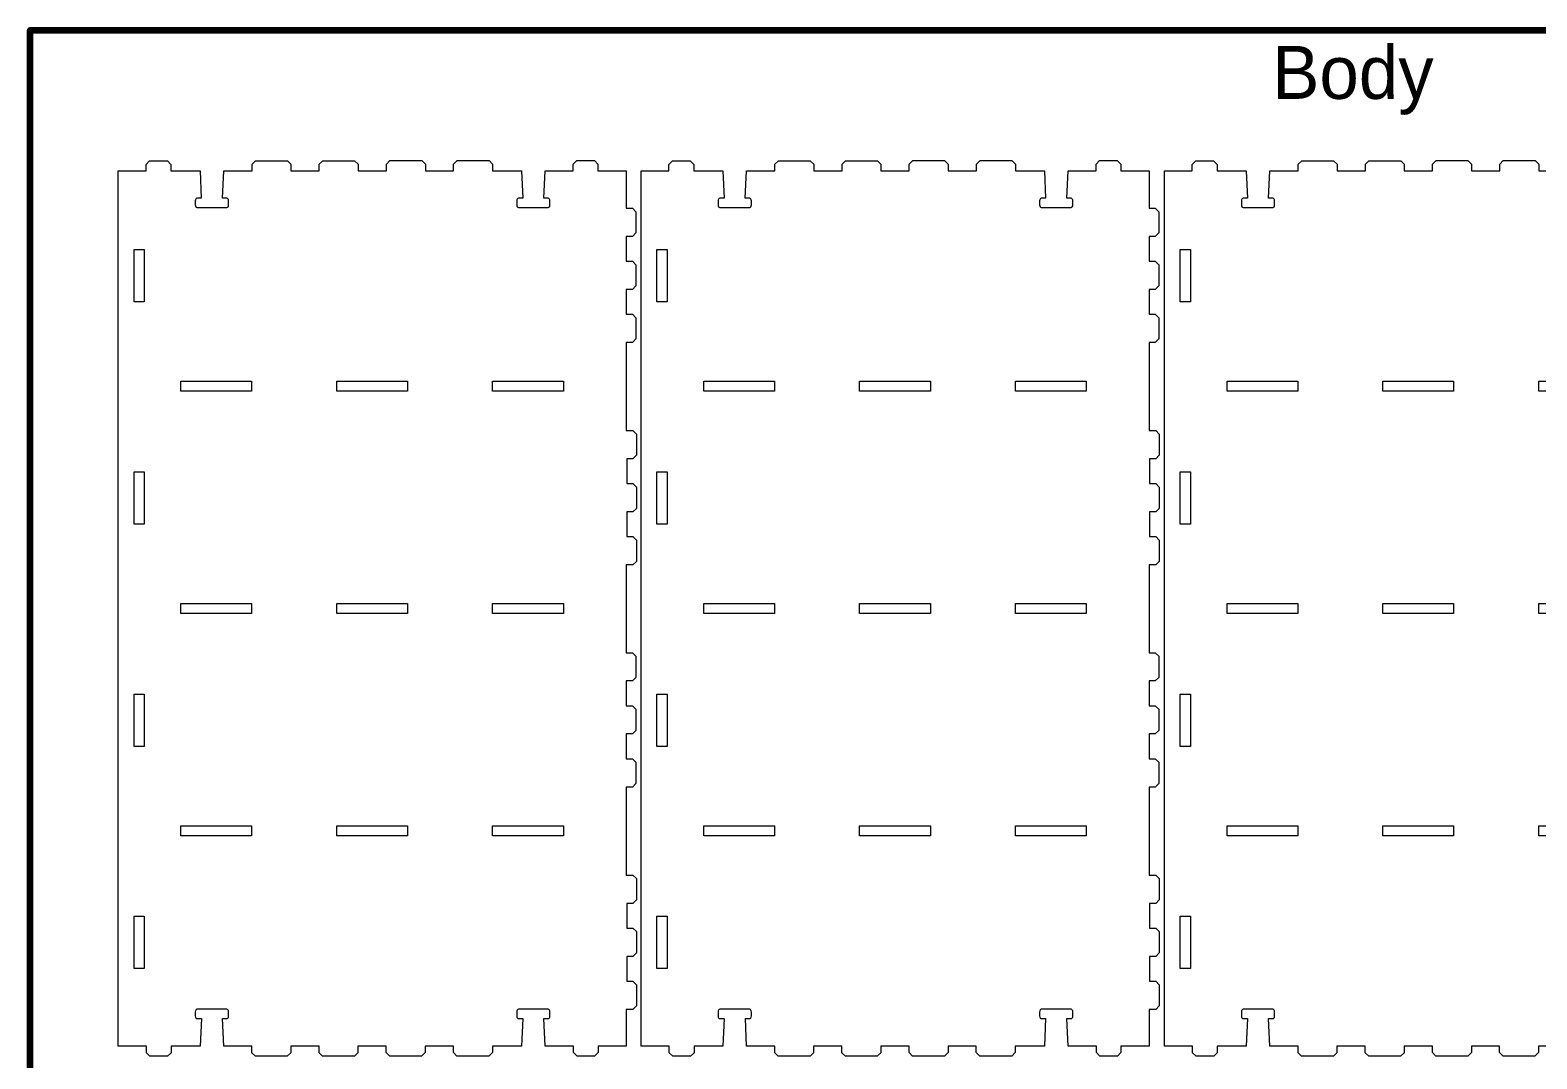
# Model space of a CAD drawing. Header units: inches. Extents: x -25 to 802, y -637 to 216.
# Drawn here: x -16 to 410, y -448.1 to -157.1 of the extents above; entities that cross this region are included whole.
import ezdxf

# ---------------------------------------------------------------- set-up
doc = ezdxf.new("R2010")
doc.units = ezdxf.units.IN
doc.header["$MEASUREMENT"] = 0
doc.layers.add('Layer 1', color=7, linetype='Continuous')

# ---------------------------------------------------------------- blocks, each defined once
blk = doc.blocks.new('block 52')
at = {"layer": 'Layer 1', "lineweight": 0}
for points in [[(13.36, -219.13), (16.26, -219.13), (16.26, -233.93), (13.36, -233.93), (13.36, -219.13)], [(46.6, -256.43), (46.6, -259.23), (26.6, -259.23), (26.6, -256.43), (46.6, -256.43)], [(90.67, -256.43), (90.67, -259.23), (70.66, -259.23), (70.66, -256.43), (90.67, -256.43)], [(134.73, -256.43), (134.73, -259.23), (114.72, -259.23), (114.72, -256.43), (134.73, -256.43)], [(13.36, -282.05), (16.26, -282.05), (16.26, -296.85), (13.36, -296.85), (13.36, -282.05)], [(46.6, -319.33), (46.6, -322.13), (26.6, -322.13), (26.6, -319.33), (46.6, -319.33)], [(90.67, -319.33), (90.67, -322.13), (70.66, -322.13), (70.66, -319.33), (90.67, -319.33)], [(134.73, -319.33), (134.73, -322.13), (114.72, -322.13), (114.72, -319.33), (134.73, -319.33)], [(13.36, -344.94), (16.26, -344.94), (16.26, -359.74), (13.36, -359.74), (13.36, -344.94)], [(46.6, -382.19), (46.6, -384.99), (26.6, -384.99), (26.6, -382.19), (46.6, -382.19)], [(90.67, -382.19), (90.67, -384.99), (70.66, -384.99), (70.66, -382.19), (90.67, -382.19)], [(134.73, -382.19), (134.73, -384.99), (114.72, -384.99), (114.72, -382.19), (134.73, -382.19)], [(13.36, -407.8), (16.26, -407.8), (16.26, -422.6), (13.36, -422.6), (13.36, -407.8)]]:
    blk.add_lwpolyline(points, dxfattribs=at)
blk.add_open_spline([(8.91, -196.86), (8.91, -196.86), (8.91, -444.54), (8.91, -444.54), (8.91, -444.54), (16.83, -444.54), (16.83, -444.54), (16.83, -444.54), (16.83, -446.38), (16.83, -446.38), (16.83, -446.38), (17.83, -447.38), (17.83, -447.38), (17.83, -447.38), (22.84, -447.38), (22.84, -447.38), (22.84, -447.38), (23.84, -446.38), (23.84, -446.38), (23.84, -446.38), (23.84, -444.54), (23.84, -444.54), (23.84, -444.54), (32.03, -444.54), (32.03, -444.54), (32.03, -444.54), (32.38, -436.75), (32.38, -436.75), (32.38, -436.75), (31.14, -436.75), (31.14, -436.75), (30.88, -436.75), (30.67, -436.41), (30.67, -435.99), (30.67, -435.99), (30.67, -434.87), (30.67, -434.87), (30.67, -434.45), (30.88, -434.11), (31.14, -434.11), (31.14, -434.11), (39.59, -434.11), (39.59, -434.11), (39.85, -434.11), (40.06, -434.45), (40.06, -434.87), (40.06, -434.87), (40.06, -435.99), (40.06, -435.99), (40.06, -436.41), (39.85, -436.75), (39.59, -436.75), (39.59, -436.75), (38.36, -436.75), (38.36, -436.75), (38.36, -436.75), (38.7, -444.54), (38.7, -444.54), (38.7, -444.54), (46.66, -444.54), (46.66, -444.54), (46.66, -444.54), (46.66, -446.38), (46.66, -446.38), (46.66, -446.38), (47.66, -447.38), (47.66, -447.38), (47.66, -447.38), (56.66, -447.38), (56.66, -447.38), (56.66, -447.38), (57.66, -446.38), (57.66, -446.38), (57.66, -446.38), (57.66, -444.54), (57.66, -444.54), (57.66, -444.54), (65.66, -444.54), (65.66, -444.54), (65.66, -444.54), (65.66, -446.38), (65.66, -446.38), (65.66, -446.38), (66.66, -447.38), (66.66, -447.38), (66.66, -447.38), (75.66, -447.38), (75.66, -447.38), (75.66, -447.38), (76.66, -446.38), (76.66, -446.38), (76.66, -446.38), (76.66, -444.54), (76.66, -444.54), (76.66, -444.54), (84.66, -444.54), (84.66, -444.54), (84.66, -444.54), (84.66, -446.32), (84.66, -446.32), (84.66, -446.32), (85.66, -447.32), (85.66, -447.32), (85.66, -447.32), (94.66, -447.32), (94.66, -447.32), (94.66, -447.32), (95.66, -446.32), (95.66, -446.32), (95.66, -446.32), (95.66, -444.54), (95.66, -444.54), (95.66, -444.54), (103.66, -444.54), (103.66, -444.54), (103.66, -444.54), (103.66, -446.32), (103.66, -446.32), (103.66, -446.32), (104.66, -447.32), (104.66, -447.32), (104.66, -447.32), (113.66, -447.32), (113.66, -447.32), (113.66, -447.32), (114.66, -446.32), (114.66, -446.32), (114.66, -446.32), (114.66, -444.54), (114.66, -444.54), (114.66, -444.54), (122.91, -444.54), (122.91, -444.54), (122.91, -444.54), (123.26, -436.75), (123.26, -436.75), (123.26, -436.75), (122.01, -436.75), (122.01, -436.75), (121.75, -436.75), (121.54, -436.41), (121.54, -435.99), (121.54, -435.99), (121.54, -434.87), (121.54, -434.87), (121.54, -434.45), (121.75, -434.11), (122.01, -434.11), (122.01, -434.11), (130.47, -434.11), (130.47, -434.11), (130.73, -434.11), (130.94, -434.45), (130.94, -434.87), (130.94, -434.87), (130.94, -435.99), (130.94, -435.99), (130.94, -436.41), (130.73, -436.75), (130.47, -436.75), (130.47, -436.75), (129.24, -436.75), (129.24, -436.75), (129.24, -436.75), (129.58, -444.54), (129.58, -444.54), (129.58, -444.54), (137.6, -444.54), (137.6, -444.54), (137.6, -444.54), (137.6, -446.32), (137.6, -446.32), (137.6, -446.32), (138.6, -447.32), (138.6, -447.32), (138.6, -447.32), (143.56, -447.32), (143.56, -447.32), (143.56, -447.32), (144.56, -446.32), (144.56, -446.32), (144.56, -446.32), (144.56, -444.54), (144.56, -444.54), (144.56, -444.54), (152.51, -444.54), (152.51, -444.54), (152.51, -444.54), (152.51, -434.14), (152.51, -434.14), (152.51, -434.14), (154.39, -434.14), (154.39, -434.14), (154.39, -434.14), (155.39, -433.14), (155.39, -433.14), (155.39, -433.14), (155.39, -427.14), (155.39, -427.14), (155.39, -427.14), (154.39, -426.14), (154.39, -426.14), (154.39, -426.14), (152.64, -426.14), (152.64, -426.14), (152.64, -426.14), (152.64, -419.14), (152.64, -419.14), (152.64, -419.14), (154.39, -419.14), (154.39, -419.14), (154.39, -419.14), (155.39, -418.14), (155.39, -418.14), (155.39, -418.14), (155.39, -412.14), (155.39, -412.14), (155.39, -412.14), (154.39, -411.14), (154.39, -411.14), (154.39, -411.14), (152.64, -411.14), (152.64, -411.14), (152.64, -411.14), (152.64, -404.14), (152.64, -404.14), (152.64, -404.14), (154.39, -404.14), (154.39, -404.14), (154.39, -404.14), (155.39, -403.14), (155.39, -403.14), (155.39, -403.14), (155.39, -397.14), (155.39, -397.14), (155.39, -397.14), (154.39, -396.14), (154.39, -396.14), (154.39, -396.14), (152.51, -396.14), (152.51, -396.14), (152.51, -396.14), (152.51, -371.22), (152.51, -371.22), (152.51, -371.22), (154.25, -371.22), (154.25, -371.22), (154.25, -371.22), (155.25, -370.22), (155.25, -370.22), (155.25, -370.22), (155.25, -364.22), (155.25, -364.22), (155.25, -364.22), (154.25, -363.22), (154.25, -363.22), (154.25, -363.22), (152.51, -363.22), (152.51, -363.22), (152.51, -363.22), (152.51, -356.22), (152.51, -356.22), (152.51, -356.22), (154.25, -356.22), (154.25, -356.22), (154.25, -356.22), (155.25, -355.22), (155.25, -355.22), (155.25, -355.22), (155.25, -349.22), (155.25, -349.22), (155.25, -349.22), (154.25, -348.22), (154.25, -348.22), (154.25, -348.22), (152.51, -348.22), (152.51, -348.22), (152.51, -348.22), (152.51, -341.22), (152.51, -341.22), (152.51, -341.22), (154.25, -341.22), (154.25, -341.22), (154.25, -341.22), (155.25, -340.22), (155.25, -340.22), (155.25, -340.22), (155.25, -334.22), (155.25, -334.22), (155.25, -334.22), (154.25, -333.22), (154.25, -333.22), (154.25, -333.22), (152.51, -333.22), (152.51, -333.22), (152.51, -333.22), (152.51, -308.39), (152.51, -308.39), (152.51, -308.39), (154.39, -308.39), (154.39, -308.39), (154.39, -308.39), (155.39, -307.39), (155.39, -307.39), (155.39, -307.39), (155.39, -301.39), (155.39, -301.39), (155.39, -301.39), (154.39, -300.39), (154.39, -300.39), (154.39, -300.39), (152.64, -300.39), (152.64, -300.39), (152.64, -300.39), (152.64, -293.39), (152.64, -293.39), (152.64, -293.39), (154.39, -293.39), (154.39, -293.39), (154.39, -293.39), (155.39, -292.39), (155.39, -292.39), (155.39, -292.39), (155.39, -286.39), (155.39, -286.39), (155.39, -286.39), (154.39, -285.39), (154.39, -285.39), (154.39, -285.39), (152.64, -285.39), (152.64, -285.39), (152.64, -285.39), (152.64, -278.39), (152.64, -278.39), (152.64, -278.39), (154.39, -278.39), (154.39, -278.39), (154.39, -278.39), (155.39, -277.39), (155.39, -277.39), (155.39, -277.39), (155.39, -271.39), (155.39, -271.39), (155.39, -271.39), (154.39, -270.39), (154.39, -270.39), (154.39, -270.39), (152.51, -270.39), (152.51, -270.39), (152.51, -270.39), (152.51, -245.47), (152.51, -245.47), (152.51, -245.47), (154.25, -245.47), (154.25, -245.47), (154.25, -245.47), (155.25, -244.47), (155.25, -244.47), (155.25, -244.47), (155.25, -238.47), (155.25, -238.47), (155.25, -238.47), (154.25, -237.47), (154.25, -237.47), (154.25, -237.47), (152.51, -237.47), (152.51, -237.47), (152.51, -237.47), (152.51, -230.47), (152.51, -230.47), (152.51, -230.47), (154.25, -230.47), (154.25, -230.47), (154.25, -230.47), (155.25, -229.47), (155.25, -229.47), (155.25, -229.47), (155.25, -223.47), (155.25, -223.47), (155.25, -223.47), (154.25, -222.47), (154.25, -222.47), (154.25, -222.47), (152.51, -222.47), (152.51, -222.47), (152.51, -222.47), (152.51, -215.47), (152.51, -215.47), (152.51, -215.47), (154.25, -215.47), (154.25, -215.47), (154.25, -215.47), (155.25, -214.47), (155.25, -214.47), (155.25, -214.47), (155.25, -208.47), (155.25, -208.47), (155.25, -208.47), (154.25, -207.47), (154.25, -207.47), (154.25, -207.47), (152.51, -207.47), (152.51, -207.47), (152.51, -207.47), (152.51, -196.86), (152.51, -196.86), (152.51, -196.86), (144.49, -196.86), (144.49, -196.86), (144.49, -196.86), (144.49, -195), (144.49, -195), (144.49, -195), (143.49, -194), (143.49, -194), (143.49, -194), (138.53, -194), (138.53, -194), (138.53, -194), (137.53, -195), (137.53, -195), (137.53, -195), (137.53, -196.86), (137.53, -196.86), (137.53, -196.86), (129.58, -196.86), (129.58, -196.86), (129.58, -196.86), (129.22, -204.66), (129.22, -204.66), (129.22, -204.66), (130.47, -204.66), (130.47, -204.66), (130.73, -204.66), (130.94, -204.99), (130.94, -205.41), (130.94, -205.41), (130.94, -206.53), (130.94, -206.53), (130.94, -206.95), (130.73, -207.29), (130.47, -207.29), (130.47, -207.29), (122.01, -207.29), (122.01, -207.29), (121.75, -207.29), (121.54, -206.95), (121.54, -206.53), (121.54, -206.53), (121.54, -205.41), (121.54, -205.41), (121.54, -204.99), (121.75, -204.66), (122.01, -204.66), (122.01, -204.66), (123.24, -204.66), (123.24, -204.66), (123.24, -204.66), (122.9, -196.86), (122.9, -196.86), (122.9, -196.86), (114.71, -196.86), (114.71, -196.86), (114.71, -196.86), (114.71, -195), (114.71, -195), (114.71, -195), (113.71, -194), (113.71, -194), (113.71, -194), (104.71, -194), (104.71, -194), (104.71, -194), (103.71, -195), (103.71, -195), (103.71, -195), (103.71, -196.86), (103.71, -196.86), (103.71, -196.86), (95.71, -196.86), (95.71, -196.86), (95.71, -196.86), (95.71, -195), (95.71, -195), (95.71, -195), (94.71, -194), (94.71, -194), (94.71, -194), (85.71, -194), (85.71, -194), (85.71, -194), (84.71, -195), (84.71, -195), (84.71, -195), (84.71, -196.86), (84.71, -196.86), (84.71, -196.86), (76.71, -196.86), (76.71, -196.86), (76.71, -196.86), (76.71, -195.06), (76.71, -195.06), (76.71, -195.06), (75.71, -194.06), (75.71, -194.06), (75.71, -194.06), (66.71, -194.06), (66.71, -194.06), (66.71, -194.06), (65.71, -195.06), (65.71, -195.06), (65.71, -195.06), (65.71, -196.86), (65.71, -196.86), (65.71, -196.86), (57.71, -196.86), (57.71, -196.86), (57.71, -196.86), (57.71, -195.06), (57.71, -195.06), (57.71, -195.06), (56.71, -194.06), (56.71, -194.06), (56.71, -194.06), (47.71, -194.06), (47.71, -194.06), (47.71, -194.06), (46.71, -195.06), (46.71, -195.06), (46.71, -195.06), (46.71, -196.86), (46.71, -196.86), (46.71, -196.86), (38.7, -196.86), (38.7, -196.86), (38.7, -196.86), (38.35, -204.66), (38.35, -204.66), (38.35, -204.66), (39.59, -204.66), (39.59, -204.66), (39.85, -204.66), (40.06, -204.99), (40.06, -205.41), (40.06, -205.41), (40.06, -206.53), (40.06, -206.53), (40.06, -206.95), (39.85, -207.29), (39.59, -207.29), (39.59, -207.29), (31.14, -207.29), (31.14, -207.29), (30.88, -207.29), (30.67, -206.95), (30.67, -206.53), (30.67, -206.53), (30.67, -205.41), (30.67, -205.41), (30.67, -204.99), (30.88, -204.66), (31.14, -204.66), (31.14, -204.66), (32.37, -204.66), (32.37, -204.66), (32.37, -204.66), (32.03, -196.86), (32.03, -196.86), (32.03, -196.86), (23.77, -196.86), (23.77, -196.86), (23.77, -196.86), (23.77, -195.07), (23.77, -195.07), (23.77, -195.07), (22.77, -194.07), (22.77, -194.07), (22.77, -194.07), (17.76, -194.07), (17.76, -194.07), (17.76, -194.07), (16.76, -195.07), (16.76, -195.07), (16.76, -195.07), (16.76, -196.86), (16.76, -196.86), (16.76, -196.86), (8.91, -196.86), (8.91, -196.86)], degree=3, knots=[0, 0, 0, 0, 1, 1, 1, 2, 2, 2, 3, 3, 3, 4, 4, 4, 5, 5, 5, 6, 6, 6, 7, 7, 7, 8, 8, 8, 9, 9, 9, 10, 10, 10, 11, 11, 11, 12, 12, 12, 13, 13, 13, 14, 14, 14, 15, 15, 15, 16, 16, 16, 17, 17, 17, 18, 18, 18, 19, 19, 19, 20, 20, 20, 21, 21, 21, 22, 22, 22, 23, 23, 23, 24, 24, 24, 25, 25, 25, 26, 26, 26, 27, 27, 27, 28, 28, 28, 29, 29, 29, 30, 30, 30, 31, 31, 31, 32, 32, 32, 33, 33, 33, 34, 34, 34, 35, 35, 35, 36, 36, 36, 37, 37, 37, 38, 38, 38, 39, 39, 39, 40, 40, 40, 41, 41, 41, 42, 42, 42, 43, 43, 43, 44, 44, 44, 45, 45, 45, 46, 46, 46, 47, 47, 47, 48, 48, 48, 49, 49, 49, 50, 50, 50, 51, 51, 51, 52, 52, 52, 53, 53, 53, 54, 54, 54, 55, 55, 55, 56, 56, 56, 57, 57, 57, 58, 58, 58, 59, 59, 59, 60, 60, 60, 61, 61, 61, 62, 62, 62, 63, 63, 63, 64, 64, 64, 65, 65, 65, 66, 66, 66, 67, 67, 67, 68, 68, 68, 69, 69, 69, 70, 70, 70, 71, 71, 71, 72, 72, 72, 73, 73, 73, 74, 74, 74, 75, 75, 75, 76, 76, 76, 77, 77, 77, 78, 78, 78, 79, 79, 79, 80, 80, 80, 81, 81, 81, 82, 82, 82, 83, 83, 83, 84, 84, 84, 85, 85, 85, 86, 86, 86, 87, 87, 87, 88, 88, 88, 89, 89, 89, 90, 90, 90, 91, 91, 91, 92, 92, 92, 93, 93, 93, 94, 94, 94, 95, 95, 95, 96, 96, 96, 97, 97, 97, 98, 98, 98, 99, 99, 99, 100, 100, 100, 101, 101, 101, 102, 102, 102, 103, 103, 103, 104, 104, 104, 105, 105, 105, 106, 106, 106, 107, 107, 107, 108, 108, 108, 109, 109, 109, 110, 110, 110, 111, 111, 111, 112, 112, 112, 113, 113, 113, 114, 114, 114, 115, 115, 115, 116, 116, 116, 117, 117, 117, 118, 118, 118, 119, 119, 119, 120, 120, 120, 121, 121, 121, 122, 122, 122, 123, 123, 123, 124, 124, 124, 125, 125, 125, 126, 126, 126, 127, 127, 127, 128, 128, 128, 129, 129, 129, 130, 130, 130, 131, 131, 131, 132, 132, 132, 133, 133, 133, 134, 134, 134, 135, 135, 135, 136, 136, 136, 137, 137, 137, 138, 138, 138, 139, 139, 139, 140, 140, 140, 141, 141, 141, 142, 142, 142, 143, 143, 143, 144, 144, 144, 145, 145, 145, 146, 146, 146, 147, 147, 147, 148, 148, 148, 149, 149, 149, 150, 150, 150, 151, 151, 151, 152, 152, 152, 153, 153, 153, 154, 154, 154, 155, 155, 155, 156, 156, 156, 157, 157, 157, 158, 158, 158, 159, 159, 159, 160, 160, 160, 161, 161, 161, 162, 162, 162, 163, 163, 163, 164, 164, 164, 165, 165, 165, 166, 166, 166, 167, 167, 167, 168, 168, 168, 169, 169, 169, 170, 170, 170, 171, 171, 171, 172, 172, 172, 173, 173, 173, 174, 174, 174, 175, 175, 175, 176, 176, 176, 177, 177, 177, 178, 178, 178, 179, 179, 179, 180, 180, 180, 181, 181, 181, 182, 182, 182, 183, 183, 183, 184, 184, 184, 185, 185, 185, 186, 186, 186, 187, 187, 187, 188, 188, 188, 189, 189, 189, 190, 190, 190, 191, 191, 191, 192, 192, 192, 193, 193, 193, 194, 194, 194, 195, 195, 195, 196, 196, 196, 196], dxfattribs=at)
blk = doc.blocks.new('block 53')
at = {"layer": 'Layer 1', "lineweight": 0}
for points in [[(161.18, -219.13), (164.08, -219.13), (164.08, -233.93), (161.18, -233.93), (161.18, -219.13)], [(194.43, -256.43), (194.43, -259.23), (174.43, -259.23), (174.43, -256.43), (194.43, -256.43)], [(238.49, -256.43), (238.49, -259.23), (218.49, -259.23), (218.49, -256.43), (238.49, -256.43)], [(282.56, -256.43), (282.56, -259.23), (262.55, -259.23), (262.55, -256.43), (282.56, -256.43)], [(161.18, -282.05), (164.08, -282.05), (164.08, -296.85), (161.18, -296.85), (161.18, -282.05)], [(194.43, -319.33), (194.43, -322.13), (174.43, -322.13), (174.43, -319.33), (194.43, -319.33)], [(238.49, -319.33), (238.49, -322.13), (218.49, -322.13), (218.49, -319.33), (238.49, -319.33)], [(282.56, -319.33), (282.56, -322.13), (262.55, -322.13), (262.55, -319.33), (282.56, -319.33)], [(161.18, -344.94), (164.08, -344.94), (164.08, -359.74), (161.18, -359.74), (161.18, -344.94)], [(194.43, -382.19), (194.43, -384.99), (174.43, -384.99), (174.43, -382.19), (194.43, -382.19)], [(238.49, -382.19), (238.49, -384.99), (218.49, -384.99), (218.49, -382.19), (238.49, -382.19)], [(282.56, -382.19), (282.56, -384.99), (262.55, -384.99), (262.55, -382.19), (282.56, -382.19)], [(161.18, -407.8), (164.08, -407.8), (164.08, -422.6), (161.18, -422.6), (161.18, -407.8)]]:
    blk.add_lwpolyline(points, dxfattribs=at)
blk.add_open_spline([(156.73, -196.86), (156.73, -196.86), (156.73, -444.54), (156.73, -444.54), (156.73, -444.54), (164.66, -444.54), (164.66, -444.54), (164.66, -444.54), (164.66, -446.38), (164.66, -446.38), (164.66, -446.38), (165.66, -447.38), (165.66, -447.38), (165.66, -447.38), (170.67, -447.38), (170.67, -447.38), (170.67, -447.38), (171.67, -446.38), (171.67, -446.38), (171.67, -446.38), (171.67, -444.54), (171.67, -444.54), (171.67, -444.54), (179.85, -444.54), (179.85, -444.54), (179.85, -444.54), (180.21, -436.75), (180.21, -436.75), (180.21, -436.75), (178.96, -436.75), (178.96, -436.75), (178.7, -436.75), (178.49, -436.41), (178.49, -435.99), (178.49, -435.99), (178.49, -434.87), (178.49, -434.87), (178.49, -434.45), (178.7, -434.11), (178.96, -434.11), (178.96, -434.11), (187.42, -434.11), (187.42, -434.11), (187.68, -434.11), (187.89, -434.45), (187.89, -434.87), (187.89, -434.87), (187.89, -435.99), (187.89, -435.99), (187.89, -436.41), (187.68, -436.75), (187.42, -436.75), (187.42, -436.75), (186.19, -436.75), (186.19, -436.75), (186.19, -436.75), (186.53, -444.54), (186.53, -444.54), (186.53, -444.54), (194.49, -444.54), (194.49, -444.54), (194.49, -444.54), (194.49, -446.38), (194.49, -446.38), (194.49, -446.38), (195.49, -447.38), (195.49, -447.38), (195.49, -447.38), (204.49, -447.38), (204.49, -447.38), (204.49, -447.38), (205.49, -446.38), (205.49, -446.38), (205.49, -446.38), (205.49, -444.54), (205.49, -444.54), (205.49, -444.54), (213.49, -444.54), (213.49, -444.54), (213.49, -444.54), (213.49, -446.38), (213.49, -446.38), (213.49, -446.38), (214.49, -447.38), (214.49, -447.38), (214.49, -447.38), (223.49, -447.38), (223.49, -447.38), (223.49, -447.38), (224.49, -446.38), (224.49, -446.38), (224.49, -446.38), (224.49, -444.54), (224.49, -444.54), (224.49, -444.54), (232.49, -444.54), (232.49, -444.54), (232.49, -444.54), (232.49, -446.32), (232.49, -446.32), (232.49, -446.32), (233.49, -447.32), (233.49, -447.32), (233.49, -447.32), (242.49, -447.32), (242.49, -447.32), (242.49, -447.32), (243.49, -446.32), (243.49, -446.32), (243.49, -446.32), (243.49, -444.54), (243.49, -444.54), (243.49, -444.54), (251.49, -444.54), (251.49, -444.54), (251.49, -444.54), (251.49, -446.32), (251.49, -446.32), (251.49, -446.32), (252.49, -447.32), (252.49, -447.32), (252.49, -447.32), (261.49, -447.32), (261.49, -447.32), (261.49, -447.32), (262.49, -446.32), (262.49, -446.32), (262.49, -446.32), (262.49, -444.54), (262.49, -444.54), (262.49, -444.54), (270.73, -444.54), (270.73, -444.54), (270.73, -444.54), (271.09, -436.75), (271.09, -436.75), (271.09, -436.75), (269.84, -436.75), (269.84, -436.75), (269.58, -436.75), (269.37, -436.41), (269.37, -435.99), (269.37, -435.99), (269.37, -434.87), (269.37, -434.87), (269.37, -434.45), (269.58, -434.11), (269.84, -434.11), (269.84, -434.11), (278.3, -434.11), (278.3, -434.11), (278.56, -434.11), (278.77, -434.45), (278.77, -434.87), (278.77, -434.87), (278.77, -435.99), (278.77, -435.99), (278.77, -436.41), (278.56, -436.75), (278.3, -436.75), (278.3, -436.75), (277.07, -436.75), (277.07, -436.75), (277.07, -436.75), (277.41, -444.54), (277.41, -444.54), (277.41, -444.54), (285.42, -444.54), (285.42, -444.54), (285.42, -444.54), (285.42, -446.32), (285.42, -446.32), (285.42, -446.32), (286.42, -447.32), (286.42, -447.32), (286.42, -447.32), (291.39, -447.32), (291.39, -447.32), (291.39, -447.32), (292.39, -446.32), (292.39, -446.32), (292.39, -446.32), (292.39, -444.54), (292.39, -444.54), (292.39, -444.54), (300.33, -444.54), (300.33, -444.54), (300.33, -444.54), (300.33, -434.14), (300.33, -434.14), (300.33, -434.14), (302.21, -434.14), (302.21, -434.14), (302.21, -434.14), (303.21, -433.14), (303.21, -433.14), (303.21, -433.14), (303.21, -427.14), (303.21, -427.14), (303.21, -427.14), (302.21, -426.14), (302.21, -426.14), (302.21, -426.14), (300.47, -426.14), (300.47, -426.14), (300.47, -426.14), (300.47, -419.14), (300.47, -419.14), (300.47, -419.14), (302.21, -419.14), (302.21, -419.14), (302.21, -419.14), (303.21, -418.14), (303.21, -418.14), (303.21, -418.14), (303.21, -412.14), (303.21, -412.14), (303.21, -412.14), (302.21, -411.14), (302.21, -411.14), (302.21, -411.14), (300.47, -411.14), (300.47, -411.14), (300.47, -411.14), (300.47, -404.14), (300.47, -404.14), (300.47, -404.14), (302.21, -404.14), (302.21, -404.14), (302.21, -404.14), (303.21, -403.14), (303.21, -403.14), (303.21, -403.14), (303.21, -397.14), (303.21, -397.14), (303.21, -397.14), (302.21, -396.14), (302.21, -396.14), (302.21, -396.14), (300.33, -396.14), (300.33, -396.14), (300.33, -396.14), (300.33, -371.22), (300.33, -371.22), (300.33, -371.22), (302.08, -371.22), (302.08, -371.22), (302.08, -371.22), (303.08, -370.22), (303.08, -370.22), (303.08, -370.22), (303.08, -364.22), (303.08, -364.22), (303.08, -364.22), (302.08, -363.22), (302.08, -363.22), (302.08, -363.22), (300.33, -363.22), (300.33, -363.22), (300.33, -363.22), (300.33, -356.22), (300.33, -356.22), (300.33, -356.22), (302.08, -356.22), (302.08, -356.22), (302.08, -356.22), (303.08, -355.22), (303.08, -355.22), (303.08, -355.22), (303.08, -349.22), (303.08, -349.22), (303.08, -349.22), (302.08, -348.22), (302.08, -348.22), (302.08, -348.22), (300.33, -348.22), (300.33, -348.22), (300.33, -348.22), (300.33, -341.22), (300.33, -341.22), (300.33, -341.22), (302.08, -341.22), (302.08, -341.22), (302.08, -341.22), (303.08, -340.22), (303.08, -340.22), (303.08, -340.22), (303.08, -334.22), (303.08, -334.22), (303.08, -334.22), (302.08, -333.22), (302.08, -333.22), (302.08, -333.22), (300.33, -333.22), (300.33, -333.22), (300.33, -333.22), (300.33, -308.39), (300.33, -308.39), (300.33, -308.39), (302.21, -308.39), (302.21, -308.39), (302.21, -308.39), (303.21, -307.39), (303.21, -307.39), (303.21, -307.39), (303.21, -301.39), (303.21, -301.39), (303.21, -301.39), (302.21, -300.39), (302.21, -300.39), (302.21, -300.39), (300.47, -300.39), (300.47, -300.39), (300.47, -300.39), (300.47, -293.39), (300.47, -293.39), (300.47, -293.39), (302.21, -293.39), (302.21, -293.39), (302.21, -293.39), (303.21, -292.39), (303.21, -292.39), (303.21, -292.39), (303.21, -286.39), (303.21, -286.39), (303.21, -286.39), (302.21, -285.39), (302.21, -285.39), (302.21, -285.39), (300.47, -285.39), (300.47, -285.39), (300.47, -285.39), (300.47, -278.39), (300.47, -278.39), (300.47, -278.39), (302.21, -278.39), (302.21, -278.39), (302.21, -278.39), (303.21, -277.39), (303.21, -277.39), (303.21, -277.39), (303.21, -271.39), (303.21, -271.39), (303.21, -271.39), (302.21, -270.39), (302.21, -270.39), (302.21, -270.39), (300.33, -270.39), (300.33, -270.39), (300.33, -270.39), (300.33, -245.47), (300.33, -245.47), (300.33, -245.47), (302.08, -245.47), (302.08, -245.47), (302.08, -245.47), (303.08, -244.47), (303.08, -244.47), (303.08, -244.47), (303.08, -238.47), (303.08, -238.47), (303.08, -238.47), (302.08, -237.47), (302.08, -237.47), (302.08, -237.47), (300.33, -237.47), (300.33, -237.47), (300.33, -237.47), (300.33, -230.47), (300.33, -230.47), (300.33, -230.47), (302.08, -230.47), (302.08, -230.47), (302.08, -230.47), (303.08, -229.47), (303.08, -229.47), (303.08, -229.47), (303.08, -223.47), (303.08, -223.47), (303.08, -223.47), (302.08, -222.47), (302.08, -222.47), (302.08, -222.47), (300.33, -222.47), (300.33, -222.47), (300.33, -222.47), (300.33, -215.47), (300.33, -215.47), (300.33, -215.47), (302.08, -215.47), (302.08, -215.47), (302.08, -215.47), (303.08, -214.47), (303.08, -214.47), (303.08, -214.47), (303.08, -208.47), (303.08, -208.47), (303.08, -208.47), (302.08, -207.47), (302.08, -207.47), (302.08, -207.47), (300.33, -207.47), (300.33, -207.47), (300.33, -207.47), (300.33, -196.86), (300.33, -196.86), (300.33, -196.86), (292.32, -196.86), (292.32, -196.86), (292.32, -196.86), (292.32, -195), (292.32, -195), (292.32, -195), (291.32, -194), (291.32, -194), (291.32, -194), (286.36, -194), (286.36, -194), (286.36, -194), (285.36, -195), (285.36, -195), (285.36, -195), (285.36, -196.86), (285.36, -196.86), (285.36, -196.86), (277.41, -196.86), (277.41, -196.86), (277.41, -196.86), (277.05, -204.66), (277.05, -204.66), (277.05, -204.66), (278.3, -204.66), (278.3, -204.66), (278.56, -204.66), (278.77, -204.99), (278.77, -205.41), (278.77, -205.41), (278.77, -206.53), (278.77, -206.53), (278.77, -206.95), (278.56, -207.29), (278.3, -207.29), (278.3, -207.29), (269.84, -207.29), (269.84, -207.29), (269.58, -207.29), (269.37, -206.95), (269.37, -206.53), (269.37, -206.53), (269.37, -205.41), (269.37, -205.41), (269.37, -204.99), (269.58, -204.66), (269.84, -204.66), (269.84, -204.66), (271.07, -204.66), (271.07, -204.66), (271.07, -204.66), (270.73, -196.86), (270.73, -196.86), (270.73, -196.86), (262.53, -196.86), (262.53, -196.86), (262.53, -196.86), (262.53, -195), (262.53, -195), (262.53, -195), (261.53, -194), (261.53, -194), (261.53, -194), (252.53, -194), (252.53, -194), (252.53, -194), (251.53, -195), (251.53, -195), (251.53, -195), (251.53, -196.86), (251.53, -196.86), (251.53, -196.86), (243.53, -196.86), (243.53, -196.86), (243.53, -196.86), (243.53, -195), (243.53, -195), (243.53, -195), (242.53, -194), (242.53, -194), (242.53, -194), (233.53, -194), (233.53, -194), (233.53, -194), (232.53, -195), (232.53, -195), (232.53, -195), (232.53, -196.86), (232.53, -196.86), (232.53, -196.86), (224.53, -196.86), (224.53, -196.86), (224.53, -196.86), (224.53, -195.06), (224.53, -195.06), (224.53, -195.06), (223.53, -194.06), (223.53, -194.06), (223.53, -194.06), (214.53, -194.06), (214.53, -194.06), (214.53, -194.06), (213.53, -195.06), (213.53, -195.06), (213.53, -195.06), (213.53, -196.86), (213.53, -196.86), (213.53, -196.86), (205.53, -196.86), (205.53, -196.86), (205.53, -196.86), (205.53, -195.06), (205.53, -195.06), (205.53, -195.06), (204.53, -194.06), (204.53, -194.06), (204.53, -194.06), (195.53, -194.06), (195.53, -194.06), (195.53, -194.06), (194.53, -195.06), (194.53, -195.06), (194.53, -195.06), (194.53, -196.86), (194.53, -196.86), (194.53, -196.86), (186.53, -196.86), (186.53, -196.86), (186.53, -196.86), (186.17, -204.66), (186.17, -204.66), (186.17, -204.66), (187.42, -204.66), (187.42, -204.66), (187.68, -204.66), (187.89, -204.99), (187.89, -205.41), (187.89, -205.41), (187.89, -206.53), (187.89, -206.53), (187.89, -206.95), (187.68, -207.29), (187.42, -207.29), (187.42, -207.29), (178.96, -207.29), (178.96, -207.29), (178.7, -207.29), (178.49, -206.95), (178.49, -206.53), (178.49, -206.53), (178.49, -205.41), (178.49, -205.41), (178.49, -204.99), (178.7, -204.66), (178.96, -204.66), (178.96, -204.66), (180.19, -204.66), (180.19, -204.66), (180.19, -204.66), (179.85, -196.86), (179.85, -196.86), (179.85, -196.86), (171.6, -196.86), (171.6, -196.86), (171.6, -196.86), (171.6, -195.07), (171.6, -195.07), (171.6, -195.07), (170.6, -194.07), (170.6, -194.07), (170.6, -194.07), (165.59, -194.07), (165.59, -194.07), (165.59, -194.07), (164.59, -195.07), (164.59, -195.07), (164.59, -195.07), (164.59, -196.86), (164.59, -196.86), (164.59, -196.86), (156.73, -196.86), (156.73, -196.86)], degree=3, knots=[0, 0, 0, 0, 1, 1, 1, 2, 2, 2, 3, 3, 3, 4, 4, 4, 5, 5, 5, 6, 6, 6, 7, 7, 7, 8, 8, 8, 9, 9, 9, 10, 10, 10, 11, 11, 11, 12, 12, 12, 13, 13, 13, 14, 14, 14, 15, 15, 15, 16, 16, 16, 17, 17, 17, 18, 18, 18, 19, 19, 19, 20, 20, 20, 21, 21, 21, 22, 22, 22, 23, 23, 23, 24, 24, 24, 25, 25, 25, 26, 26, 26, 27, 27, 27, 28, 28, 28, 29, 29, 29, 30, 30, 30, 31, 31, 31, 32, 32, 32, 33, 33, 33, 34, 34, 34, 35, 35, 35, 36, 36, 36, 37, 37, 37, 38, 38, 38, 39, 39, 39, 40, 40, 40, 41, 41, 41, 42, 42, 42, 43, 43, 43, 44, 44, 44, 45, 45, 45, 46, 46, 46, 47, 47, 47, 48, 48, 48, 49, 49, 49, 50, 50, 50, 51, 51, 51, 52, 52, 52, 53, 53, 53, 54, 54, 54, 55, 55, 55, 56, 56, 56, 57, 57, 57, 58, 58, 58, 59, 59, 59, 60, 60, 60, 61, 61, 61, 62, 62, 62, 63, 63, 63, 64, 64, 64, 65, 65, 65, 66, 66, 66, 67, 67, 67, 68, 68, 68, 69, 69, 69, 70, 70, 70, 71, 71, 71, 72, 72, 72, 73, 73, 73, 74, 74, 74, 75, 75, 75, 76, 76, 76, 77, 77, 77, 78, 78, 78, 79, 79, 79, 80, 80, 80, 81, 81, 81, 82, 82, 82, 83, 83, 83, 84, 84, 84, 85, 85, 85, 86, 86, 86, 87, 87, 87, 88, 88, 88, 89, 89, 89, 90, 90, 90, 91, 91, 91, 92, 92, 92, 93, 93, 93, 94, 94, 94, 95, 95, 95, 96, 96, 96, 97, 97, 97, 98, 98, 98, 99, 99, 99, 100, 100, 100, 101, 101, 101, 102, 102, 102, 103, 103, 103, 104, 104, 104, 105, 105, 105, 106, 106, 106, 107, 107, 107, 108, 108, 108, 109, 109, 109, 110, 110, 110, 111, 111, 111, 112, 112, 112, 113, 113, 113, 114, 114, 114, 115, 115, 115, 116, 116, 116, 117, 117, 117, 118, 118, 118, 119, 119, 119, 120, 120, 120, 121, 121, 121, 122, 122, 122, 123, 123, 123, 124, 124, 124, 125, 125, 125, 126, 126, 126, 127, 127, 127, 128, 128, 128, 129, 129, 129, 130, 130, 130, 131, 131, 131, 132, 132, 132, 133, 133, 133, 134, 134, 134, 135, 135, 135, 136, 136, 136, 137, 137, 137, 138, 138, 138, 139, 139, 139, 140, 140, 140, 141, 141, 141, 142, 142, 142, 143, 143, 143, 144, 144, 144, 145, 145, 145, 146, 146, 146, 147, 147, 147, 148, 148, 148, 149, 149, 149, 150, 150, 150, 151, 151, 151, 152, 152, 152, 153, 153, 153, 154, 154, 154, 155, 155, 155, 156, 156, 156, 157, 157, 157, 158, 158, 158, 159, 159, 159, 160, 160, 160, 161, 161, 161, 162, 162, 162, 163, 163, 163, 164, 164, 164, 165, 165, 165, 166, 166, 166, 167, 167, 167, 168, 168, 168, 169, 169, 169, 170, 170, 170, 171, 171, 171, 172, 172, 172, 173, 173, 173, 174, 174, 174, 175, 175, 175, 176, 176, 176, 177, 177, 177, 178, 178, 178, 179, 179, 179, 180, 180, 180, 181, 181, 181, 182, 182, 182, 183, 183, 183, 184, 184, 184, 185, 185, 185, 186, 186, 186, 187, 187, 187, 188, 188, 188, 189, 189, 189, 190, 190, 190, 191, 191, 191, 192, 192, 192, 193, 193, 193, 194, 194, 194, 195, 195, 195, 196, 196, 196, 196], dxfattribs=at)
blk = doc.blocks.new('block 54')
at = {"layer": 'Layer 1', "lineweight": 0}
for points in [[(309.13, -219.13), (312.03, -219.13), (312.03, -233.93), (309.13, -233.93), (309.13, -219.13)], [(342.37, -256.43), (342.37, -259.23), (322.37, -259.23), (322.37, -256.43), (342.37, -256.43)], [(386.44, -256.43), (386.44, -259.23), (366.43, -259.23), (366.43, -256.43), (386.44, -256.43)], [(430.5, -256.43), (430.5, -259.23), (410.49, -259.23), (410.49, -256.43), (430.5, -256.43)], [(309.13, -282.05), (312.03, -282.05), (312.03, -296.85), (309.13, -296.85), (309.13, -282.05)], [(342.37, -319.33), (342.37, -322.13), (322.37, -322.13), (322.37, -319.33), (342.37, -319.33)], [(386.44, -319.33), (386.44, -322.13), (366.43, -322.13), (366.43, -319.33), (386.44, -319.33)], [(430.5, -319.33), (430.5, -322.13), (410.49, -322.13), (410.49, -319.33), (430.5, -319.33)], [(309.13, -344.94), (312.03, -344.94), (312.03, -359.74), (309.13, -359.74), (309.13, -344.94)], [(342.37, -382.19), (342.37, -384.99), (322.37, -384.99), (322.37, -382.19), (342.37, -382.19)], [(386.44, -382.19), (386.44, -384.99), (366.43, -384.99), (366.43, -382.19), (386.44, -382.19)], [(430.5, -382.19), (430.5, -384.99), (410.49, -384.99), (410.49, -382.19), (430.5, -382.19)], [(309.13, -407.8), (312.03, -407.8), (312.03, -422.6), (309.13, -422.6), (309.13, -407.8)]]:
    blk.add_lwpolyline(points, dxfattribs=at)
blk.add_open_spline([(304.68, -196.86), (304.68, -196.86), (304.68, -444.54), (304.68, -444.54), (304.68, -444.54), (312.6, -444.54), (312.6, -444.54), (312.6, -444.54), (312.6, -446.38), (312.6, -446.38), (312.6, -446.38), (313.6, -447.38), (313.6, -447.38), (313.6, -447.38), (318.61, -447.38), (318.61, -447.38), (318.61, -447.38), (319.61, -446.38), (319.61, -446.38), (319.61, -446.38), (319.61, -444.54), (319.61, -444.54), (319.61, -444.54), (327.8, -444.54), (327.8, -444.54), (327.8, -444.54), (328.15, -436.75), (328.15, -436.75), (328.15, -436.75), (326.91, -436.75), (326.91, -436.75), (326.65, -436.75), (326.44, -436.41), (326.44, -435.99), (326.44, -435.99), (326.44, -434.87), (326.44, -434.87), (326.44, -434.45), (326.65, -434.11), (326.91, -434.11), (326.91, -434.11), (335.37, -434.11), (335.37, -434.11), (335.62, -434.11), (335.83, -434.45), (335.83, -434.87), (335.83, -434.87), (335.83, -435.99), (335.83, -435.99), (335.83, -436.41), (335.62, -436.75), (335.37, -436.75), (335.37, -436.75), (334.13, -436.75), (334.13, -436.75), (334.13, -436.75), (334.47, -444.54), (334.47, -444.54), (334.47, -444.54), (342.44, -444.54), (342.44, -444.54), (342.44, -444.54), (342.44, -446.38), (342.44, -446.38), (342.44, -446.38), (343.44, -447.38), (343.44, -447.38), (343.44, -447.38), (352.44, -447.38), (352.44, -447.38), (352.44, -447.38), (353.44, -446.38), (353.44, -446.38), (353.44, -446.38), (353.44, -444.54), (353.44, -444.54), (353.44, -444.54), (361.44, -444.54), (361.44, -444.54), (361.44, -444.54), (361.44, -446.38), (361.44, -446.38), (361.44, -446.38), (362.44, -447.38), (362.44, -447.38), (362.44, -447.38), (371.44, -447.38), (371.44, -447.38), (371.44, -447.38), (372.44, -446.38), (372.44, -446.38), (372.44, -446.38), (372.44, -444.54), (372.44, -444.54), (372.44, -444.54), (380.44, -444.54), (380.44, -444.54), (380.44, -444.54), (380.44, -446.32), (380.44, -446.32), (380.44, -446.32), (381.44, -447.32), (381.44, -447.32), (381.44, -447.32), (390.44, -447.32), (390.44, -447.32), (390.44, -447.32), (391.44, -446.32), (391.44, -446.32), (391.44, -446.32), (391.44, -444.54), (391.44, -444.54), (391.44, -444.54), (399.44, -444.54), (399.44, -444.54), (399.44, -444.54), (399.44, -446.32), (399.44, -446.32), (399.44, -446.32), (400.44, -447.32), (400.44, -447.32), (400.44, -447.32), (409.44, -447.32), (409.44, -447.32), (409.44, -447.32), (410.44, -446.32), (410.44, -446.32), (410.44, -446.32), (410.44, -444.54), (410.44, -444.54), (410.44, -444.54), (418.68, -444.54), (418.68, -444.54), (418.68, -444.54), (419.03, -436.75), (419.03, -436.75), (419.03, -436.75), (417.79, -436.75), (417.79, -436.75), (417.53, -436.75), (417.32, -436.41), (417.32, -435.99), (417.32, -435.99), (417.32, -434.87), (417.32, -434.87), (417.32, -434.45), (417.53, -434.11), (417.79, -434.11), (417.79, -434.11), (426.24, -434.11), (426.24, -434.11), (426.5, -434.11), (426.71, -434.45), (426.71, -434.87), (426.71, -434.87), (426.71, -435.99), (426.71, -435.99), (426.71, -436.41), (426.5, -436.75), (426.24, -436.75), (426.24, -436.75), (425.01, -436.75), (425.01, -436.75), (425.01, -436.75), (425.35, -444.54), (425.35, -444.54), (425.35, -444.54), (433.37, -444.54), (433.37, -444.54), (433.37, -444.54), (433.37, -446.32), (433.37, -446.32), (433.37, -446.32), (434.37, -447.32), (434.37, -447.32), (434.37, -447.32), (439.34, -447.32), (439.34, -447.32), (439.34, -447.32), (440.34, -446.32), (440.34, -446.32), (440.34, -446.32), (440.34, -444.54), (440.34, -444.54), (440.34, -444.54), (448.28, -444.54), (448.28, -444.54), (448.28, -444.54), (448.28, -434.14), (448.28, -434.14), (448.28, -434.14), (450.16, -434.14), (450.16, -434.14), (450.16, -434.14), (451.16, -433.14), (451.16, -433.14), (451.16, -433.14), (451.16, -427.14), (451.16, -427.14), (451.16, -427.14), (450.16, -426.14), (450.16, -426.14), (450.16, -426.14), (448.42, -426.14), (448.42, -426.14), (448.42, -426.14), (448.42, -419.14), (448.42, -419.14), (448.42, -419.14), (450.16, -419.14), (450.16, -419.14), (450.16, -419.14), (451.16, -418.14), (451.16, -418.14), (451.16, -418.14), (451.16, -412.14), (451.16, -412.14), (451.16, -412.14), (450.16, -411.14), (450.16, -411.14), (450.16, -411.14), (448.42, -411.14), (448.42, -411.14), (448.42, -411.14), (448.42, -404.14), (448.42, -404.14), (448.42, -404.14), (450.16, -404.14), (450.16, -404.14), (450.16, -404.14), (451.16, -403.14), (451.16, -403.14), (451.16, -403.14), (451.16, -397.14), (451.16, -397.14), (451.16, -397.14), (450.16, -396.14), (450.16, -396.14), (450.16, -396.14), (448.28, -396.14), (448.28, -396.14), (448.28, -396.14), (448.28, -371.22), (448.28, -371.22), (448.28, -371.22), (450.02, -371.22), (450.02, -371.22), (450.02, -371.22), (451.02, -370.22), (451.02, -370.22), (451.02, -370.22), (451.02, -364.22), (451.02, -364.22), (451.02, -364.22), (450.02, -363.22), (450.02, -363.22), (450.02, -363.22), (448.28, -363.22), (448.28, -363.22), (448.28, -363.22), (448.28, -356.22), (448.28, -356.22), (448.28, -356.22), (450.02, -356.22), (450.02, -356.22), (450.02, -356.22), (451.02, -355.22), (451.02, -355.22), (451.02, -355.22), (451.02, -349.22), (451.02, -349.22), (451.02, -349.22), (450.02, -348.22), (450.02, -348.22), (450.02, -348.22), (448.28, -348.22), (448.28, -348.22), (448.28, -348.22), (448.28, -341.22), (448.28, -341.22), (448.28, -341.22), (450.02, -341.22), (450.02, -341.22), (450.02, -341.22), (451.02, -340.22), (451.02, -340.22), (451.02, -340.22), (451.02, -334.22), (451.02, -334.22), (451.02, -334.22), (450.02, -333.22), (450.02, -333.22), (450.02, -333.22), (448.28, -333.22), (448.28, -333.22), (448.28, -333.22), (448.28, -308.39), (448.28, -308.39), (448.28, -308.39), (450.16, -308.39), (450.16, -308.39), (450.16, -308.39), (451.16, -307.39), (451.16, -307.39), (451.16, -307.39), (451.16, -301.39), (451.16, -301.39), (451.16, -301.39), (450.16, -300.39), (450.16, -300.39), (450.16, -300.39), (448.42, -300.39), (448.42, -300.39), (448.42, -300.39), (448.42, -293.39), (448.42, -293.39), (448.42, -293.39), (450.16, -293.39), (450.16, -293.39), (450.16, -293.39), (451.16, -292.39), (451.16, -292.39), (451.16, -292.39), (451.16, -286.39), (451.16, -286.39), (451.16, -286.39), (450.16, -285.39), (450.16, -285.39), (450.16, -285.39), (448.42, -285.39), (448.42, -285.39), (448.42, -285.39), (448.42, -278.39), (448.42, -278.39), (448.42, -278.39), (450.16, -278.39), (450.16, -278.39), (450.16, -278.39), (451.16, -277.39), (451.16, -277.39), (451.16, -277.39), (451.16, -271.39), (451.16, -271.39), (451.16, -271.39), (450.16, -270.39), (450.16, -270.39), (450.16, -270.39), (448.28, -270.39), (448.28, -270.39), (448.28, -270.39), (448.28, -245.47), (448.28, -245.47), (448.28, -245.47), (450.02, -245.47), (450.02, -245.47), (450.02, -245.47), (451.02, -244.47), (451.02, -244.47), (451.02, -244.47), (451.02, -238.47), (451.02, -238.47), (451.02, -238.47), (450.02, -237.47), (450.02, -237.47), (450.02, -237.47), (448.28, -237.47), (448.28, -237.47), (448.28, -237.47), (448.28, -230.47), (448.28, -230.47), (448.28, -230.47), (450.02, -230.47), (450.02, -230.47), (450.02, -230.47), (451.02, -229.47), (451.02, -229.47), (451.02, -229.47), (451.02, -223.47), (451.02, -223.47), (451.02, -223.47), (450.02, -222.47), (450.02, -222.47), (450.02, -222.47), (448.28, -222.47), (448.28, -222.47), (448.28, -222.47), (448.28, -215.47), (448.28, -215.47), (448.28, -215.47), (450.02, -215.47), (450.02, -215.47), (450.02, -215.47), (451.02, -214.47), (451.02, -214.47), (451.02, -214.47), (451.02, -208.47), (451.02, -208.47), (451.02, -208.47), (450.02, -207.47), (450.02, -207.47), (450.02, -207.47), (448.28, -207.47), (448.28, -207.47), (448.28, -207.47), (448.28, -196.86), (448.28, -196.86), (448.28, -196.86), (440.27, -196.86), (440.27, -196.86), (440.27, -196.86), (440.27, -195), (440.27, -195), (440.27, -195), (439.27, -194), (439.27, -194), (439.27, -194), (434.3, -194), (434.3, -194), (434.3, -194), (433.3, -195), (433.3, -195), (433.3, -195), (433.3, -196.86), (433.3, -196.86), (433.3, -196.86), (425.35, -196.86), (425.35, -196.86), (425.35, -196.86), (425, -204.66), (425, -204.66), (425, -204.66), (426.24, -204.66), (426.24, -204.66), (426.5, -204.66), (426.71, -204.99), (426.71, -205.41), (426.71, -205.41), (426.71, -206.53), (426.71, -206.53), (426.71, -206.95), (426.5, -207.29), (426.24, -207.29), (426.24, -207.29), (417.79, -207.29), (417.79, -207.29), (417.53, -207.29), (417.32, -206.95), (417.32, -206.53), (417.32, -206.53), (417.32, -205.41), (417.32, -205.41), (417.32, -204.99), (417.53, -204.66), (417.79, -204.66), (417.79, -204.66), (419.02, -204.66), (419.02, -204.66), (419.02, -204.66), (418.68, -196.86), (418.68, -196.86), (418.68, -196.86), (410.48, -196.86), (410.48, -196.86), (410.48, -196.86), (410.48, -195), (410.48, -195), (410.48, -195), (409.48, -194), (409.48, -194), (409.48, -194), (400.48, -194), (400.48, -194), (400.48, -194), (399.48, -195), (399.48, -195), (399.48, -195), (399.48, -196.86), (399.48, -196.86), (399.48, -196.86), (391.48, -196.86), (391.48, -196.86), (391.48, -196.86), (391.48, -195), (391.48, -195), (391.48, -195), (390.48, -194), (390.48, -194), (390.48, -194), (381.48, -194), (381.48, -194), (381.48, -194), (380.48, -195), (380.48, -195), (380.48, -195), (380.48, -196.86), (380.48, -196.86), (380.48, -196.86), (372.48, -196.86), (372.48, -196.86), (372.48, -196.86), (372.48, -195.06), (372.48, -195.06), (372.48, -195.06), (371.48, -194.06), (371.48, -194.06), (371.48, -194.06), (362.48, -194.06), (362.48, -194.06), (362.48, -194.06), (361.48, -195.06), (361.48, -195.06), (361.48, -195.06), (361.48, -196.86), (361.48, -196.86), (361.48, -196.86), (353.48, -196.86), (353.48, -196.86), (353.48, -196.86), (353.48, -195.06), (353.48, -195.06), (353.48, -195.06), (352.48, -194.06), (352.48, -194.06), (352.48, -194.06), (343.48, -194.06), (343.48, -194.06), (343.48, -194.06), (342.48, -195.06), (342.48, -195.06), (342.48, -195.06), (342.48, -196.86), (342.48, -196.86), (342.48, -196.86), (334.47, -196.86), (334.47, -196.86), (334.47, -196.86), (334.12, -204.66), (334.12, -204.66), (334.12, -204.66), (335.37, -204.66), (335.37, -204.66), (335.62, -204.66), (335.83, -204.99), (335.83, -205.41), (335.83, -205.41), (335.83, -206.53), (335.83, -206.53), (335.83, -206.95), (335.62, -207.29), (335.37, -207.29), (335.37, -207.29), (326.91, -207.29), (326.91, -207.29), (326.65, -207.29), (326.44, -206.95), (326.44, -206.53), (326.44, -206.53), (326.44, -205.41), (326.44, -205.41), (326.44, -204.99), (326.65, -204.66), (326.91, -204.66), (326.91, -204.66), (328.14, -204.66), (328.14, -204.66), (328.14, -204.66), (327.8, -196.86), (327.8, -196.86), (327.8, -196.86), (319.54, -196.86), (319.54, -196.86), (319.54, -196.86), (319.54, -195.07), (319.54, -195.07), (319.54, -195.07), (318.54, -194.07), (318.54, -194.07), (318.54, -194.07), (313.53, -194.07), (313.53, -194.07), (313.53, -194.07), (312.53, -195.07), (312.53, -195.07), (312.53, -195.07), (312.53, -196.86), (312.53, -196.86), (312.53, -196.86), (304.68, -196.86), (304.68, -196.86)], degree=3, knots=[0, 0, 0, 0, 1, 1, 1, 2, 2, 2, 3, 3, 3, 4, 4, 4, 5, 5, 5, 6, 6, 6, 7, 7, 7, 8, 8, 8, 9, 9, 9, 10, 10, 10, 11, 11, 11, 12, 12, 12, 13, 13, 13, 14, 14, 14, 15, 15, 15, 16, 16, 16, 17, 17, 17, 18, 18, 18, 19, 19, 19, 20, 20, 20, 21, 21, 21, 22, 22, 22, 23, 23, 23, 24, 24, 24, 25, 25, 25, 26, 26, 26, 27, 27, 27, 28, 28, 28, 29, 29, 29, 30, 30, 30, 31, 31, 31, 32, 32, 32, 33, 33, 33, 34, 34, 34, 35, 35, 35, 36, 36, 36, 37, 37, 37, 38, 38, 38, 39, 39, 39, 40, 40, 40, 41, 41, 41, 42, 42, 42, 43, 43, 43, 44, 44, 44, 45, 45, 45, 46, 46, 46, 47, 47, 47, 48, 48, 48, 49, 49, 49, 50, 50, 50, 51, 51, 51, 52, 52, 52, 53, 53, 53, 54, 54, 54, 55, 55, 55, 56, 56, 56, 57, 57, 57, 58, 58, 58, 59, 59, 59, 60, 60, 60, 61, 61, 61, 62, 62, 62, 63, 63, 63, 64, 64, 64, 65, 65, 65, 66, 66, 66, 67, 67, 67, 68, 68, 68, 69, 69, 69, 70, 70, 70, 71, 71, 71, 72, 72, 72, 73, 73, 73, 74, 74, 74, 75, 75, 75, 76, 76, 76, 77, 77, 77, 78, 78, 78, 79, 79, 79, 80, 80, 80, 81, 81, 81, 82, 82, 82, 83, 83, 83, 84, 84, 84, 85, 85, 85, 86, 86, 86, 87, 87, 87, 88, 88, 88, 89, 89, 89, 90, 90, 90, 91, 91, 91, 92, 92, 92, 93, 93, 93, 94, 94, 94, 95, 95, 95, 96, 96, 96, 97, 97, 97, 98, 98, 98, 99, 99, 99, 100, 100, 100, 101, 101, 101, 102, 102, 102, 103, 103, 103, 104, 104, 104, 105, 105, 105, 106, 106, 106, 107, 107, 107, 108, 108, 108, 109, 109, 109, 110, 110, 110, 111, 111, 111, 112, 112, 112, 113, 113, 113, 114, 114, 114, 115, 115, 115, 116, 116, 116, 117, 117, 117, 118, 118, 118, 119, 119, 119, 120, 120, 120, 121, 121, 121, 122, 122, 122, 123, 123, 123, 124, 124, 124, 125, 125, 125, 126, 126, 126, 127, 127, 127, 128, 128, 128, 129, 129, 129, 130, 130, 130, 131, 131, 131, 132, 132, 132, 133, 133, 133, 134, 134, 134, 135, 135, 135, 136, 136, 136, 137, 137, 137, 138, 138, 138, 139, 139, 139, 140, 140, 140, 141, 141, 141, 142, 142, 142, 143, 143, 143, 144, 144, 144, 145, 145, 145, 146, 146, 146, 147, 147, 147, 148, 148, 148, 149, 149, 149, 150, 150, 150, 151, 151, 151, 152, 152, 152, 153, 153, 153, 154, 154, 154, 155, 155, 155, 156, 156, 156, 157, 157, 157, 158, 158, 158, 159, 159, 159, 160, 160, 160, 161, 161, 161, 162, 162, 162, 163, 163, 163, 164, 164, 164, 165, 165, 165, 166, 166, 166, 167, 167, 167, 168, 168, 168, 169, 169, 169, 170, 170, 170, 171, 171, 171, 172, 172, 172, 173, 173, 173, 174, 174, 174, 175, 175, 175, 176, 176, 176, 177, 177, 177, 178, 178, 178, 179, 179, 179, 180, 180, 180, 181, 181, 181, 182, 182, 182, 183, 183, 183, 184, 184, 184, 185, 185, 185, 186, 186, 186, 187, 187, 187, 188, 188, 188, 189, 189, 189, 190, 190, 190, 191, 191, 191, 192, 192, 192, 193, 193, 193, 194, 194, 194, 195, 195, 195, 196, 196, 196, 196], dxfattribs=at)

msp = doc.modelspace()

# ---------------------------------------------------------------- linework, layer by layer
at = {"layer": 'Layer 1', "color": 142, "lineweight": 106, "true_color": 0x009ee3}
msp.add_lwpolyline([(801.76, -637.09), (-16.02, -637.09), (-16.02, -157.1), (801.76, -157.1), (801.76, -637.09)], dxfattribs=at)

# ---------------------------------------------------------------- block references
at = {"layer": 'Layer 1'}
for name in ['block 52', 'block 53', 'block 54']:
    msp.add_blockref(name, (0, 0), dxfattribs=at)

# ---------------------------------------------------------------- texts
at = {"layer": 'Layer 1', "color": 142, "true_color": 0x009ee3, "insert": (335.12, -181.07), "char_height": 14.986, "attachment_point": 7}
msp.add_mtext('\\fMyriad Pro|b0|i0|c0|p34;\\W1;Body', dxfattribs=at)

doc.saveas('drawing.dxf')
